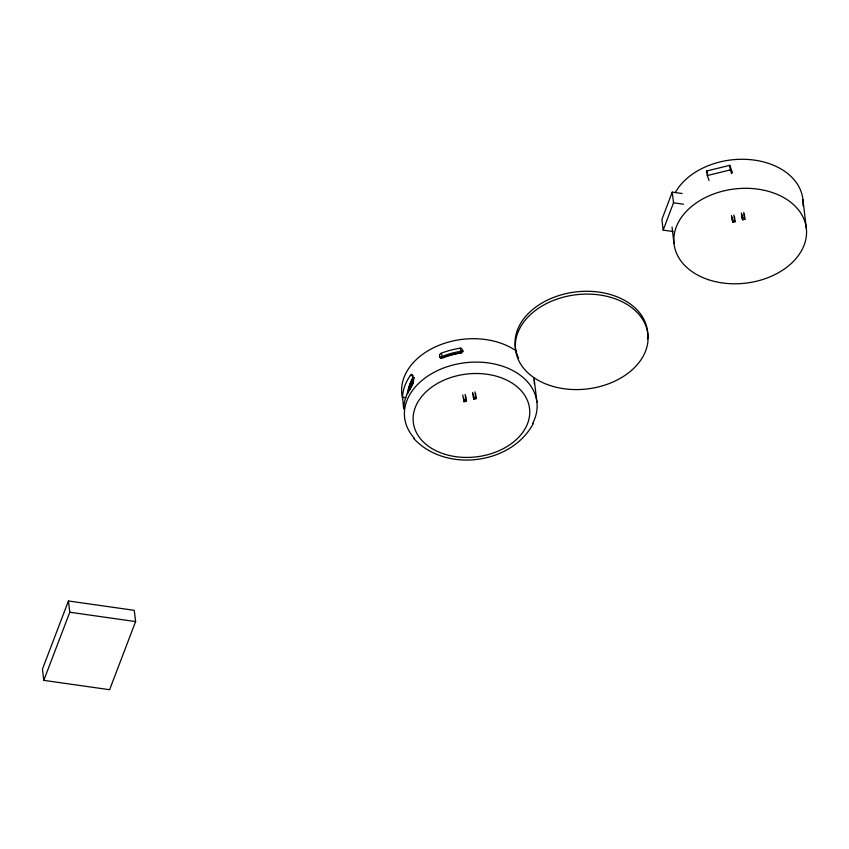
<?xml version="1.0" encoding="UTF-8"?>
<svg xmlns="http://www.w3.org/2000/svg" width="849" height="849" viewBox="0 0 849 849"><rect width="100%" height="100%" fill="white"/><g stroke="black" fill="none" stroke-linecap="round" stroke-linejoin="round"><path stroke-width="1.27" d="M412.55 375.81L410.343 375.502A66.604 47.427 -6.8 0 0 402.564 397.215L403.625 408.74M403.795 408.709L403.837 407.87A66.604 47.427 -6.8 0 1 411.606 386.157A4.096 1.709 -69 0 0 413.495 380.437M410.046 389.659L413.941 378.771M409.101 390.996L414.036 377.412M682.14 193.519L672.249 192.129L661.902 219.467L663.175 230.121L673.066 231.512M663.175 230.121L673.522 202.794L672.249 192.129M68.451 600.975L42.45 669.108L43.787 680.357L109.606 689.717L135.607 621.585L134.269 610.335L68.451 600.975L69.788 612.225L43.787 680.357M533.342 423.407C511.459 464.923 444.887 472.989 413.505 438.211M731.498 215.519L732.783 222.332L735.043 221.748L734.523 216.622M741.336 213.003L742.631 219.827L744.891 219.244L744.371 214.107M446.754 355.72L451.657 354.457M462.737 394.934L464.021 401.747L466.281 401.163L465.761 396.037M472.585 392.418L473.869 399.232L476.13 398.648L475.61 393.522M709.085 180.466L707.259 175.552L706.718 170.978L729.737 165.343L732.464 172.718M707.259 175.552L730.278 169.917L729.737 165.343M742.047 218.182L744.318 217.715L744.891 219.244M732.209 220.698L734.47 220.231L735.043 221.748M473.296 397.597L475.557 397.13L476.13 398.648M463.448 400.112L465.719 399.646L466.281 401.163M673.522 202.794L683.413 204.185M402.564 397.215L405.907 397.682M69.788 612.225L135.607 621.585M730.278 169.917L731.647 173.599M706.718 170.978L707.631 173.429M463.066 351.369L462.312 349.321L462.525 351.083M461.262 351.274A62.115 44.222 -6.8 0 0 442.297 356.368L441.151 353.269A66.604 47.427 -6.8 0 1 460.126 348.207L461.262 351.274A2.027 1.465 -10.1 0 1 462.779 351.475M440.62 358.533L439.464 355.423L439.676 357.185M741.973 214.723L742.631 219.827M732.125 217.238L732.783 222.332M473.211 394.138L473.869 399.232M463.533 397.926L464.021 401.747M802.921 199.653L806.38 228.678M672.037 227.023L673.989 243.43M534.159 379.057L536.929 402.193M412.741 375.608L413.336 380.649M743.745 212.462L744.318 217.715M733.897 214.977L734.47 220.231M474.984 391.877L475.557 397.13M465.135 394.392L465.719 399.646M534.021 377.858A66.604 47.427 -6.8 0 1 534.318 383.96M402.617 398.595A66.604 47.427 -6.8 0 1 438.339 345.585A66.604 47.427 -6.8 0 1 516.563 351.189M414.577 438.455A66.604 47.427 -6.8 0 1 464.307 362.852A66.604 47.427 -6.8 0 1 532.726 423.29M410.311 375.311A4.096 1.74 -74.6 0 1 412.72 375.64M407.329 393.681A62.115 44.222 -6.8 0 1 413.866 377.391M441.692 357.843A66.604 47.427 -6.8 0 1 460.678 352.781A2.027 1.422 -8.3 0 0 462.132 352.112M460.126 348.175A2.027 1.465 -10.9 0 1 461.601 348.377M441.533 357.853A2.038 1.295 -33 0 1 441.172 357.949M439.665 354.606A2.038 1.327 -36 0 1 441.056 353.333M440.811 357.737A2.038 1.327 -37.1 0 1 442.202 356.431M518.527 358.002A66.604 47.427 -6.8 0 1 573.234 292.268A66.604 47.427 -6.8 0 1 647.543 339.016M675.316 192.553A66.604 47.427 -6.8 0 1 751.365 159.75A66.604 47.427 -6.8 0 1 803.005 205.787M411.086 386.879A60.459 43.044 -6.8 0 1 412.975 382.75M442.647 358.023A60.459 43.044 -6.8 0 1 461.92 352.844M408.273 392.96A60.459 43.044 -6.8 0 1 412.444 378.251M445.428 454.427A58.539 41.686 -6.8 0 0 529.659 409.483A58.539 41.686 -6.8 0 0 439.198 382.485A58.539 41.686 -6.8 0 0 445.428 454.427M549.823 385.435A66.604 47.427 -6.8 0 0 648.074 336.904A66.604 47.427 -6.8 0 0 547.255 303.178A66.604 47.427 -6.8 0 0 549.823 385.435M708.299 279.65A66.604 47.427 -6.8 0 0 806.55 231.119A66.604 47.427 -6.8 0 0 705.721 197.393A66.604 47.427 -6.8 0 0 708.299 279.65"/></g></svg>
